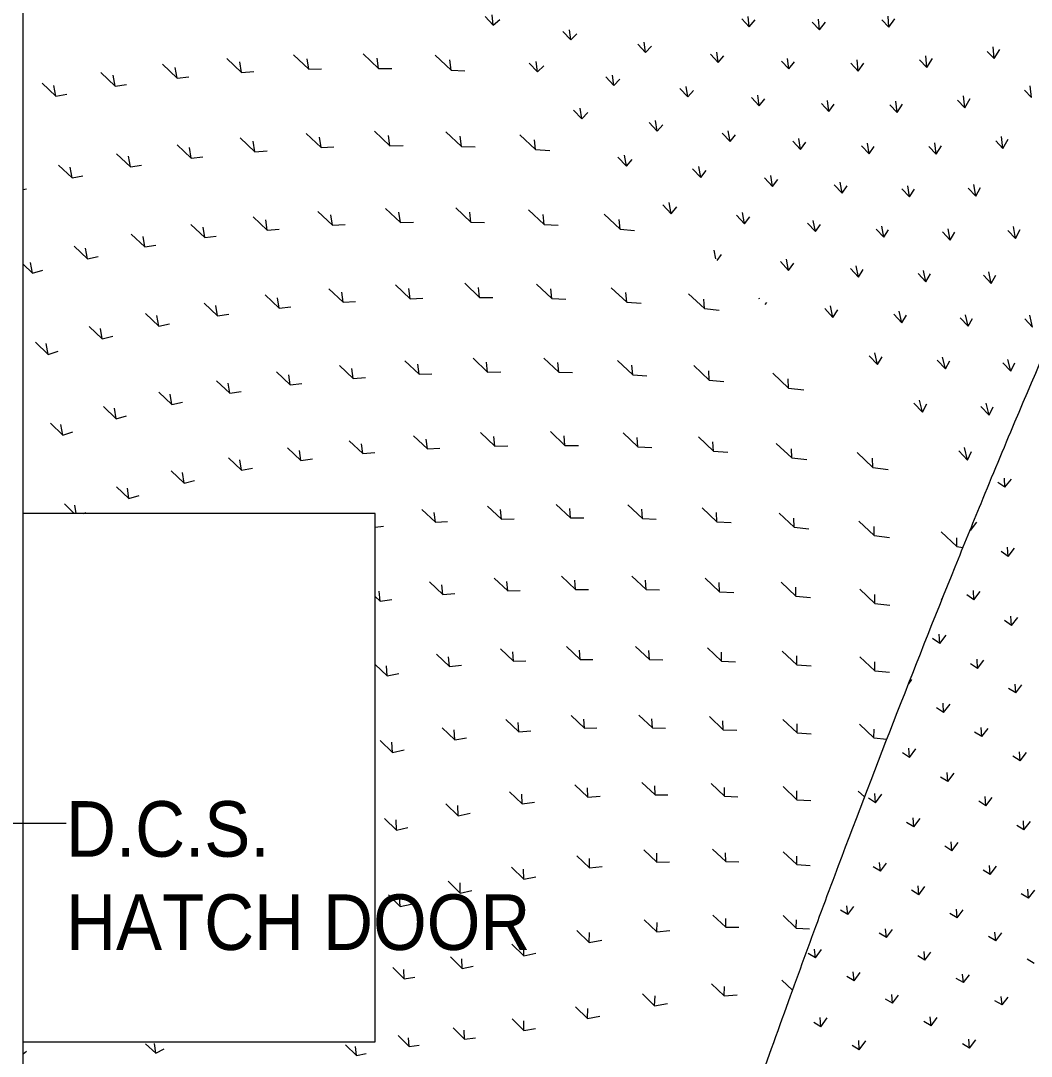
# Model space of a CAD drawing. Header units: millimetres. Extents: x 12827 to 178996, y -27589 to 73652.
# Drawn here: x 92628 to 97792, y 19609 to 24899 of the extents above; entities that cross this region are included whole.
import ezdxf

# ---------------------------------------------------------------- set-up
doc = ezdxf.new("R2010")
doc.units = ezdxf.units.MM
for name, color, linetype, lineweight in [('A-FLOR', 192, 'Continuous', 9), ('A-FLOR-PATT', 8, 'Continuous', 9), ('A-WALL', 113, 'Continuous', 20), ('G-ANNO-TEXT', 231, 'Continuous', 5)]:
    doc.layers.add(name, color=color, linetype=linetype, lineweight=lineweight)
doc.styles.add('Swis721 BT_1', font='swiss.ttf', dxfattribs={"width": 0.89, "height": 283.821263})

# ---------------------------------------------------------------- blocks, each defined once
blk = doc.blocks.new('FP_240-Copy of 1_F')
at = {"layer": 'A-FLOR-PATT'}
for p, q in [((93756.4, 24635.1), (93680.3, 24707.1)), ((94099.6, 24651.9), (94021.8, 24725.2)), ((94456.4, 24656), (94377, 24730.8)), ((94456.4, 24656), (94448.4, 24708.6)), ((94827, 24647.3), (94746, 24723.5)), ((93426.8, 24606.1), (93352.3, 24676.7)), ((93426.8, 24606.1), (93416.9, 24660.7)), ((93756.4, 24635.1), (93747.1, 24689.1)), ((94099.6, 24651.9), (94090.9, 24705.2)), ((94099.6, 24651.9), (94165.4, 24653.6)), ((94456.4, 24656), (94524.8, 24655.4)), ((94827, 24647.3), (94819.7, 24699.2)), ((93110.7, 24565.3), (93037.8, 24634.5)), ((93110.7, 24565.3), (93100.1, 24620.4)), ((93426.8, 24606.1), (93487.6, 24612.5)), ((93756.4, 24635.1), (93819.7, 24639.2)), ((94827, 24647.3), (94898, 24644.1)), ((92808, 24513.1), (92736.7, 24580.8)), ((92808, 24513.1), (92796.8, 24568.7)), ((93110.7, 24565.3), (93168.9, 24573.9)), ((92808, 24513.1), (92863.8, 24523.8)), ((93824, 24230.2), (93749.6, 24300.6)), ((93824, 24230.2), (93815.3, 24283.7)), ((94162.3, 24251.7), (94086.2, 24323.6)), ((94162.3, 24251.7), (94154.2, 24304.6)), ((94514, 24260.9), (94436.4, 24334.2)), ((94514, 24260.9), (94506.6, 24313.1)), ((94879.5, 24257.2), (94800.2, 24332)), ((94879.5, 24257.2), (94872.8, 24308.8)), ((95258.8, 24240.6), (95177.9, 24316.8)), ((95258.8, 24240.6), (95252.7, 24291.4)), ((93499.4, 24196.7), (93426.6, 24265.8)), ((93499.4, 24196.7), (93490, 24250.8)), ((93824, 24230.2), (93886.4, 24235.1)), ((94162.3, 24251.7), (94227.2, 24254.4)), ((94514, 24260.9), (94581.5, 24261.2)), ((94879.5, 24257.2), (94949.6, 24255.1)), ((95258.8, 24240.6), (95331.5, 24235.9)), ((93188.4, 24152.1), (93117.1, 24219.7)), ((93188.4, 24152.1), (93178.3, 24206.6)), ((93499.4, 24196.7), (93559.2, 24203.9)), ((92890.7, 24095.9), (92820.9, 24162)), ((92890.7, 24095.9), (92879.9, 24150.9)), ((93188.4, 24152.1), (93245.7, 24161.3)), ((92890.7, 24095.9), (92945.5, 24107.3)), ((92640, 24036.3), (92658.1, 24041)), ((94220.9, 23854.6), (94146.5, 23925)), ((94567.7, 23868.7), (94491.7, 23940.5)), ((94567.7, 23868.7), (94560.8, 23920.5)), ((94928.1, 23870.2), (94850.5, 23943.4)), ((94928.1, 23870.2), (94921.9, 23921.3)), ((95302.2, 23858.8), (95223, 23933.5)), ((93887.7, 23828.5), (93815, 23897.5)), ((93887.7, 23828.5), (93879.5, 23881.6)), ((94220.9, 23854.6), (94213.3, 23907)), ((94567.7, 23868.7), (94634.2, 23869.9)), ((94928.1, 23870.2), (94997.2, 23869.1)), ((95302.2, 23858.8), (95296.7, 23909.2)), ((95690.2, 23834.2), (95609.4, 23910.4)), ((95690.2, 23834.2), (95685.4, 23883.9)), ((93262.6, 23743.3), (93192.9, 23809.4)), ((93568.4, 23791.4), (93497.2, 23859)), ((93568.4, 23791.4), (93559.4, 23844.9)), ((93887.7, 23828.5), (93949.1, 23834.3)), ((94220.9, 23854.6), (94284.9, 23858.1)), ((95302.2, 23858.8), (95373.9, 23855.2)), ((95690.2, 23834.2), (95764.5, 23828.1)), ((93262.6, 23743.3), (93252.9, 23797.2)), ((93568.4, 23791.4), (93627.2, 23799.2)), ((92969.7, 23683), (92901.4, 23747.5)), ((92969.7, 23683), (92959.4, 23737.5)), ((93262.6, 23743.3), (93318.9, 23753.2)), ((92688.9, 23609.3), (92640, 23655.4)), ((92688.9, 23609.3), (92678.1, 23664.5)), ((92969.7, 23683), (93023.6, 23695.3)), ((92688.9, 23609.3), (92740.6, 23624.1)), ((94617.3, 23479.3), (94543, 23549.6)), ((94972.7, 23486), (94896.8, 23557.7)), ((95341.8, 23479.9), (95264.2, 23553.1)), ((93948, 23431.2), (93876.8, 23498.7)), ((94275.7, 23460.6), (94202.9, 23529.6)), ((94275.7, 23460.6), (94268.6, 23512.6)), ((94617.3, 23479.3), (94611, 23530.8)), ((94972.7, 23486), (94967, 23536.8)), ((95341.8, 23479.9), (95336.7, 23530)), ((95724.5, 23460.8), (95645.4, 23535.4)), ((95724.5, 23460.8), (95720.2, 23510.1)), ((96121.2, 23428.3), (96040.4, 23504.4)), ((93634.1, 23391.1), (93564.5, 23457.1)), ((93634.1, 23391.1), (93625.6, 23443.9)), ((93948, 23431.2), (93940.1, 23483.6)), ((93948, 23431.2), (94008.3, 23437.5)), ((94275.7, 23460.6), (94338.7, 23465)), ((94617.3, 23479.3), (94682.9, 23481.5)), ((94972.7, 23486), (95040.9, 23485.8)), ((95341.8, 23479.9), (95412.5, 23477.3)), ((95724.5, 23460.8), (95797.9, 23455.7)), ((96121.2, 23428.3), (96117.6, 23476.9)), ((93333.4, 23339.3), (93265.2, 23403.7)), ((93333.4, 23339.3), (93324.2, 23392.6)), ((93634.1, 23391.1), (93691.9, 23399.5)), ((96121.2, 23428.3), (96197.2, 23420.7)), ((93044.8, 23273.6), (92978.1, 23336.5)), ((93333.4, 23339.3), (93388.9, 23350)), ((93044.8, 23273.6), (93035.1, 23327.7)), ((93044.8, 23273.6), (93098, 23287)), ((92768.3, 23194.9), (92703.2, 23256.6)), ((92768.3, 23194.9), (92758, 23249.7)), ((92768.3, 23194.9), (92819.2, 23210.5)), ((95013.4, 23104.4), (94939.1, 23174.6)), ((95377.4, 23103.7), (95301.5, 23175.3)), ((94327.1, 23071.3), (94256.1, 23138.7)), ((94327.1, 23071.3), (94320.5, 23122.6)), ((94663.2, 23093.1), (94590.5, 23162)), ((94663.2, 23093.1), (94657.3, 23144.1)), ((95013.4, 23104.4), (95008.2, 23154.8)), ((95377.4, 23103.7), (95372.9, 23153.4)), ((95755, 23090), (95677.6, 23163.1)), ((95755, 23090), (95751.2, 23139)), ((96146.4, 23063.1), (96067.4, 23137.6)), ((94005.3, 23039.4), (93935.7, 23105.3)), ((94005.3, 23039.4), (93997.8, 23090.9)), ((94327.1, 23071.3), (94389.1, 23076.1)), ((94663.2, 23093.1), (94727.8, 23096.1)), ((95013.4, 23104.4), (95080.6, 23105.2)), ((95377.4, 23103.7), (95447.1, 23102.1)), ((95755, 23090), (95827.3, 23085.9)), ((96146.4, 23063.1), (96143.3, 23111.3)), ((96551.8, 23022.7), (96471.1, 23098.7)), ((96551.8, 23022.7), (96549.4, 23070.2)), ((93696.8, 22996), (93628.7, 23060.3)), ((93696.8, 22996), (93688.7, 23048.1)), ((94005.3, 23039.4), (94064.6, 23046.1)), ((96146.4, 23063.1), (96221.4, 23056.5)), ((96551.8, 23022.7), (96629.4, 23013.6)), ((93400.4, 22938.3), (93333.7, 23001.1)), ((93400.4, 22938.3), (93391.7, 22991.3)), ((93696.8, 22996), (93753.7, 23005.1)), ((93115.6, 22866), (93050.5, 22927.7)), ((93115.6, 22866), (93106.5, 22920)), ((93400.4, 22938.3), (93455.1, 22950.2)), ((93115.6, 22866), (93168.1, 22880.6)), ((92843.3, 22782.2), (92779.9, 22843.1)), ((92843.3, 22782.2), (92833.6, 22836.9)), ((92843.3, 22782.2), (92893.3, 22798.5)), ((94376.1, 22688), (94306.6, 22753.8)), ((94705.9, 22711.7), (94634.9, 22779.1)), ((94705.9, 22711.7), (94700.4, 22762)), ((95050.3, 22726), (94977.7, 22794.8)), ((95050.3, 22726), (95045.6, 22775.9)), ((95409, 22729.8), (95334.8, 22800)), ((95409, 22729.8), (95405, 22779.2)), ((95781.6, 22721.7), (95705.8, 22793.3)), ((95781.6, 22721.7), (95778.3, 22770.4)), ((96167.8, 22700.4), (96090.5, 22773.4)), ((94059.8, 22653.1), (93991.8, 22717.3)), ((94059.8, 22653.1), (94052.8, 22704.1)), ((94376.1, 22688), (94369.7, 22738.4)), ((94705.9, 22711.7), (94769.4, 22715.1)), ((95050.3, 22726), (95116.5, 22727.5)), ((95409, 22729.8), (95477.8, 22729.3)), ((95781.6, 22721.7), (95853, 22718.7)), ((96167.8, 22700.4), (96165.2, 22748.4)), ((96167.8, 22700.4), (96241.8, 22694.9)), ((96567.9, 22665.8), (96488.9, 22740.2)), ((96567.9, 22665.8), (96566, 22713)), ((93755.5, 22603.3), (93689, 22666)), ((93755.5, 22603.3), (93748, 22655.3)), ((94059.8, 22653.1), (94118.2, 22660.7)), ((94376.1, 22688), (94436.8, 22693.2)), ((96567.9, 22665.8), (96644.5, 22657.8)), ((96982, 22617.5), (96901.4, 22693.5)), ((96982, 22617.5), (96980.8, 22663.9)), ((93462.4, 22537.4), (93397.4, 22599)), ((93462.4, 22537.4), (93454.5, 22590.7)), ((93755.5, 22603.3), (93811.7, 22613.8)), ((96982, 22617.5), (97061.2, 22606.9)), ((93462.4, 22537.4), (93516.5, 22550.9)), ((93181.1, 22457.7), (93117.8, 22518.5)), ((93181.1, 22457.7), (93172.7, 22511.9)), ((93181.1, 22457.7), (93232.8, 22473.4)), ((92901.2, 22382.3), (92852, 22430.6)), ((92911.5, 22382.3), (92904.4, 22424.8)), ((92948.7, 22382.3), (92962.5, 22387)), ((94746.5, 22337), (94677.1, 22402.8)), ((94746.5, 22337), (94741.2, 22386.3)), ((95084.4, 22352.6), (95013.4, 22419.9)), ((95084.4, 22352.6), (95080, 22401.7)), ((95437, 22359.1), (95364.5, 22427.9)), ((95437, 22359.1), (95433.5, 22408)), ((95804.2, 22355.6), (95730.1, 22425.7)), ((95804.2, 22355.6), (95801.4, 22404)), ((96185.4, 22340), (96109.7, 22411.6)), ((96185.4, 22340), (96183.3, 22387.7)), ((96580.3, 22311.2), (96503, 22384.2)), ((94746.5, 22337), (94808.7, 22340.6)), ((95084.4, 22352.6), (95149.4, 22354.5)), ((95437, 22359.1), (95504.8, 22359.3)), ((95804.2, 22355.6), (95874.6, 22353.7)), ((96185.4, 22340), (96258.4, 22335.7)), ((96580.3, 22311.2), (96578.8, 22358.1)), ((96989, 22268.8), (96910.1, 22343.2)), ((94439.3, 22312.3), (94482.3, 22316.6)), ((96580.3, 22311.2), (96655.8, 22304.3)), ((96989, 22268.8), (96988.3, 22314.9)), ((97411.8, 22212.7), (97331.2, 22288.6)), ((96989, 22268.8), (97067.2, 22259.4)), ((97411.8, 22212.7), (97411.8, 22258)), ((97411.8, 22212.7), (97442.5, 22208.2)), ((95823.3, 21992.7), (95750.9, 22061.4)), ((94784.8, 21968.5), (94716.9, 22032.6)), ((94784.8, 21968.5), (94779.9, 22017.2)), ((95116.6, 21986.5), (95047.2, 22052.2)), ((95116.6, 21986.5), (95112.4, 22034.5)), ((95462.4, 21993.8), (95391.5, 22061.1)), ((95462.4, 21993.8), (95459.1, 22041.9)), ((95823.3, 21992.7), (95820.9, 22040.5)), ((96199, 21981.7), (96125, 22051.8)), ((96199, 21981.7), (96197.4, 22029.1)), ((96588.8, 21958.8), (96513.2, 22030.2)), ((94464.7, 21934.3), (94439.3, 21958.2)), ((94464.7, 21934.3), (94459.4, 21984.3)), ((94784.8, 21968.5), (94846, 21972.9)), ((95116.6, 21986.5), (95180.3, 21988.5)), ((95462.4, 21993.8), (95528.9, 21994.3)), ((95823.3, 21992.7), (95892.6, 21991.4)), ((96199, 21981.7), (96271, 21978.4)), ((96588.8, 21958.8), (96587.9, 22005.4)), ((96588.8, 21958.8), (96663.4, 21953)), ((96992.3, 21922.4), (96915.1, 21995.3)), ((96992.3, 21922.4), (96992.1, 21968.2)), ((94464.7, 21934.3), (94523.9, 21942.1)), ((96992.3, 21922.4), (97069.5, 21914)), ((97335.2, 21942.5), (97330.8, 21946.6)), ((95146.7, 21626.7), (95078.9, 21690.8)), ((95486.2, 21636.3), (95416.9, 21701.9)), ((95840, 21635.4), (95769.2, 21702.6)), ((96209.2, 21626.6), (96136.9, 21695.2)), ((94818.7, 21600.3), (94752.4, 21662.9)), ((94818.7, 21600.3), (94814.5, 21649.3)), ((95146.7, 21626.7), (95142.9, 21674.3)), ((95486.2, 21636.3), (95483.1, 21683.2)), ((95840, 21635.4), (95837.9, 21682.4)), ((96209.2, 21626.6), (96208, 21673.4)), ((96593.4, 21608.2), (96519.5, 21678.2)), ((96593.4, 21608.2), (96593, 21654.6)), ((96991.8, 21577.9), (96916.2, 21649.3)), ((94500.4, 21553), (94439.3, 21611.1)), ((94500.4, 21553), (94496.2, 21604.1)), ((94818.7, 21600.3), (94879.4, 21606.8)), ((95146.7, 21626.7), (95209.4, 21629.6)), ((95486.2, 21636.3), (95551.4, 21636.7)), ((95840, 21635.4), (95908.1, 21634.4)), ((96209.2, 21626.6), (96280.1, 21623.9)), ((96593.4, 21608.2), (96667.1, 21603.5)), ((96991.8, 21577.9), (96992.1, 21623.4)), ((94500.4, 21553), (94559.4, 21563.6)), ((96991.8, 21577.9), (97068, 21570.7)), ((95172.3, 21266.7), (95106.1, 21329.2)), ((95508.3, 21285.4), (95440.5, 21349.4)), ((95508.3, 21285.4), (95505.5, 21331.8)), ((95855.5, 21286.5), (95786.3, 21352.1)), ((95855.5, 21286.5), (95853.5, 21332.2)), ((96217.3, 21277.4), (96146.6, 21344.5)), ((96217.3, 21277.4), (96216.3, 21323.2)), ((96594.7, 21260.8), (96522.5, 21329.4)), ((94845.6, 21225.4), (94780.9, 21286.8)), ((94845.6, 21225.4), (94842.6, 21275.8)), ((95172.3, 21266.7), (95169.3, 21314.7)), ((95172.3, 21266.7), (95234.6, 21271.8)), ((95508.3, 21285.4), (95572.4, 21286.8)), ((95855.5, 21286.5), (95922.2, 21285.4)), ((96217.3, 21277.4), (96286.9, 21274.9)), ((96594.7, 21260.8), (96594.7, 21306.6)), ((96987.4, 21235.1), (96913.6, 21305)), ((96987.4, 21235.1), (96988.2, 21280.4)), ((94527.6, 21161.1), (94464.7, 21221.8)), ((94845.6, 21225.4), (94906.2, 21235)), ((96594.7, 21260.8), (96667.2, 21256.8)), ((96987.4, 21235.1), (97053.8, 21229.7)), ((94527.6, 21161.1), (94524.5, 21213.6)), ((94527.6, 21161.1), (94586.4, 21174.5)), ((95869.4, 20944.5), (95801.7, 21008.4)), ((95190.4, 20898), (95125.8, 20959.4)), ((95525.6, 20933.4), (95459.4, 20995.9)), ((95525.6, 20933.4), (95523.7, 20980.5)), ((95869.4, 20944.5), (95867.8, 20989.7)), ((96224.5, 20937.1), (96155.3, 21002.6)), ((96224.5, 20937.1), (96223.5, 20981.7)), ((96594.1, 20919.7), (96523.5, 20986.7)), ((96594.1, 20919.7), (96594.3, 20964.5)), ((96939.5, 20933.8), (96907.7, 20963.9)), ((94863.1, 20837.3), (94800.3, 20898)), ((95190.4, 20898), (95188.5, 20947.7)), ((95190.4, 20898), (95252.6, 20906.7)), ((95525.6, 20933.4), (95589.3, 20937.2)), ((95869.4, 20944.5), (95935.1, 20944.3)), ((96224.5, 20937.1), (96292.6, 20934.4)), ((96594.1, 20919.7), (96665.2, 20915.7)), ((94863.1, 20837.3), (94861.3, 20889.4)), ((94863.1, 20837.3), (94923.7, 20850.2)), ((94548.2, 20763.8), (94487.1, 20824)), ((94548.2, 20763.8), (94545.7, 20816.4)), ((94548.2, 20763.8), (94606, 20777.9)), ((95878.4, 20600.4), (95812.3, 20662.8)), ((95878.4, 20600.4), (95877.7, 20646.5)), ((96230.3, 20604), (96162.6, 20667.8)), ((96230.3, 20604), (96229.7, 20648.1)), ((96593, 20588.2), (96524, 20653.6)), ((95534.7, 20570.8), (95470.2, 20632.2)), ((95534.7, 20570.8), (95534.1, 20619.9)), ((95878.4, 20600.4), (95943.7, 20602.9)), ((96230.3, 20604), (96297.3, 20602.2)), ((96593, 20588.2), (96593.2, 20631.5)), ((96593, 20588.2), (96662.6, 20583.8)), ((95198.2, 20513.7), (95135.4, 20574.3)), ((95198.2, 20513.7), (95197.7, 20565.4)), ((95534.7, 20570.8), (95598.6, 20578.6)), ((94873.7, 20442.9), (94812.7, 20503.1)), ((94873.7, 20442.9), (94872.6, 20495.1)), ((95198.2, 20513.7), (95260.6, 20526)), ((94566.6, 20373.8), (94507.2, 20433.2)), ((94566.6, 20373.8), (94564.1, 20424.6)), ((94873.7, 20442.9), (94933.4, 20456.4)), ((94566.6, 20373.8), (94622.7, 20386.2)), ((96230.9, 20267.8), (96164.8, 20330.1)), ((96590.7, 20263.8), (96523.1, 20327.6)), ((95878.6, 20243.9), (95814.2, 20305.2)), ((95878.6, 20243.9), (95879.3, 20292.3)), ((96230.9, 20267.8), (96231.3, 20312.9)), ((96230.9, 20267.8), (96297.7, 20269)), ((96590.7, 20263.8), (96591.2, 20306.8)), ((96590.7, 20263.8), (96659.2, 20260.5)), ((95532.8, 20190.1), (95470.1, 20250.8)), ((95532.8, 20190.1), (95533.7, 20241.5)), ((95878.6, 20243.9), (95944.2, 20250.8)), ((95198.9, 20122.2), (95138, 20182.3)), ((95198.9, 20122.2), (95199, 20173.9)), ((95532.8, 20190.1), (95597, 20201.9)), ((94882.8, 20057.2), (94823.5, 20116.5)), ((94882.8, 20057.2), (94881.4, 20107.2)), ((95198.9, 20122.2), (95260.3, 20135.1)), ((94587.8, 20004.9), (94530, 20062.9)), ((94587.8, 20004.9), (94584.7, 20052.3)), ((94882.8, 20057.2), (94940.5, 20068.6)), ((94587.8, 20004.9), (94641.5, 20013.8)), ((96222.1, 19917.2), (96157.8, 19978.4)), ((96222.1, 19917.2), (96224, 19964.9)), ((96571.5, 19946.3), (96517, 19997.8)), ((95867, 19866.8), (95804.4, 19927.4)), ((95867, 19866.8), (95869.1, 19917.7)), ((96222.1, 19917.2), (96289.4, 19923.2)), ((95523.6, 19801.6), (95462.7, 19861.7)), ((95523.6, 19801.6), (95525, 19852.9)), ((95867, 19866.8), (95932.9, 19878)), ((95198.5, 19740.8), (95139.4, 19800.1)), ((95198.5, 19740.8), (95198.4, 19790.1)), ((95523.6, 19801.6), (95586.8, 19814)), ((94895.9, 19695.8), (94838.1, 19753.7)), ((94895.9, 19695.8), (94893.8, 19742)), ((95198.5, 19740.8), (95257.9, 19751.2)), ((94612.6, 19658.6), (94556.2, 19714.7)), ((94612.6, 19658.6), (94609.2, 19703.5)), ((94895.9, 19695.8), (94950.9, 19703.1)), ((92640.1, 19622), (92657.1, 19634.6)), ((93317.7, 19624.4), (93266, 19673.2)), ((93317.7, 19624.4), (93311.5, 19674.6)), ((93317.7, 19624.4), (93360.8, 19646.3)), ((94343.4, 19613.6), (94288.1, 19667.7)), ((94343.4, 19613.6), (94339.2, 19658.9)), ((94612.6, 19658.6), (94664.5, 19665.7)), ((94343.4, 19613.6), (94393, 19623.2))]:
    blk.add_line(p, q, dxfattribs=at)
blk = doc.blocks.new('FP_241-Copy of 1_F')
at = {"layer": 'A-FLOR-PATT'}
for p, q in [((95042.7, 24876.7), (95000.6, 24921.3)), ((95042.7, 24876.7), (95036.6, 24928.8)), ((96350, 24867.9), (96344.5, 24921)), ((97064.3, 24865.6), (97060.2, 24923.1)), ((95042.7, 24876.7), (95076, 24906)), ((96350, 24867.9), (96312, 24908.1)), ((96350, 24867.9), (96380, 24903)), ((96709.3, 24852.4), (96672.4, 24891.7)), ((96709.3, 24852.4), (96704.6, 24907.8)), ((96709.3, 24852.4), (96739.4, 24891.8)), ((97064.3, 24865.6), (97028.3, 24903.8)), ((97064.3, 24865.6), (97094.4, 24909)), ((95438.4, 24801.2), (95397.3, 24844.7)), ((95438.4, 24801.2), (95431.9, 24853.4)), ((95438.4, 24801.2), (95470.2, 24831.7)), ((95821.2, 24737.4), (95781.1, 24779.8)), ((95821.2, 24737.4), (95814.4, 24789.5)), ((95821.2, 24737.4), (95851.6, 24768.9)), ((97602.3, 24705.6), (97597.3, 24765.2)), ((96192, 24686.4), (96152.9, 24727.8)), ((96192, 24686.4), (96185.2, 24739.2)), ((96192, 24686.4), (96221.4, 24719.8)), ((96553.1, 24652.7), (96546.6, 24706.8)), ((97257.3, 24661), (97252.3, 24719.8)), ((97602.3, 24705.6), (97566.8, 24742.8)), ((97602.3, 24705.6), (97630.7, 24753)), ((95268.1, 24637.9), (95225.7, 24682.8)), ((95268.1, 24637.9), (95260.9, 24691.3)), ((95268.1, 24637.9), (95300.1, 24668.7)), ((96553.1, 24652.7), (96514.9, 24693.1)), ((96553.1, 24652.7), (96581.9, 24689)), ((96907.2, 24642.2), (96870, 24681.7)), ((96907.2, 24642.2), (96901.4, 24698.6)), ((96907.2, 24642.2), (96936.1, 24682.7)), ((97257.3, 24661), (97221.1, 24699.5)), ((97257.3, 24661), (97286.4, 24705.9)), ((95658.6, 24568.6), (95617.2, 24612.3)), ((95658.6, 24568.6), (95651.1, 24621.9)), ((95658.6, 24568.6), (95689.2, 24600.4)), ((96036.2, 24510.6), (95995.8, 24553.2)), ((96036.2, 24510.6), (96028.4, 24563.9)), ((97792, 24506.2), (97786.4, 24567.4)), ((96036.2, 24510.6), (96065.4, 24543.4)), ((96401.7, 24465), (96362.3, 24506.6)), ((96401.7, 24465), (96393.8, 24518.7)), ((96401.7, 24465), (96429.8, 24499.5)), ((97451.4, 24454.7), (97445.5, 24514.8)), ((97451.4, 24454.7), (97479.4, 24501.2)), ((97792, 24506.2), (97756.4, 24543.8)), ((95494.7, 24397.7), (95452.1, 24442.9)), ((95494.7, 24397.7), (95486.5, 24452.3)), ((96757.4, 24436.2), (96719, 24476.9)), ((96757.4, 24436.2), (96749.8, 24491.3)), ((96757.4, 24436.2), (96785, 24473.7)), ((97106.2, 24430.5), (97068.8, 24470.3)), ((97106.2, 24430.5), (97099.4, 24488)), ((97106.2, 24430.5), (97133.9, 24472.3)), ((97451.4, 24454.7), (97414.9, 24493.5)), ((95494.7, 24397.7), (95525.5, 24429.9)), ((95880, 24334.5), (95871.5, 24389)), ((95880, 24334.5), (95838.4, 24378.5)), ((95880, 24334.5), (95909.4, 24367.8)), ((96252.5, 24282.5), (96243.6, 24336.8)), ((96252.5, 24282.5), (96211.8, 24325.4)), ((96252.5, 24282.5), (96280.4, 24316.6)), ((96612.7, 24242.2), (96573, 24284.1)), ((96612.7, 24242.2), (96603.7, 24297)), ((97646.4, 24246.8), (97609.8, 24285.9)), ((97646.4, 24246.8), (97639.7, 24308.2)), ((97646.4, 24246.8), (97673.4, 24294.7)), ((96612.7, 24242.2), (96639.6, 24278)), ((96962.9, 24218.4), (96924.3, 24259.3)), ((96962.9, 24218.4), (96954.4, 24274.5)), ((96962.9, 24218.4), (96989.3, 24257)), ((97306.4, 24217.5), (97268.8, 24257.5)), ((97306.4, 24217.5), (97298.6, 24275.9)), ((97306.4, 24217.5), (97332.9, 24260.4)), ((95722.6, 24156), (95679.7, 24201.5)), ((95722.6, 24156), (95713.3, 24211.8)), ((95722.6, 24156), (95752.2, 24189.6)), ((96102.7, 24099), (96060.9, 24143.3)), ((96102.7, 24099), (96093.2, 24154.7)), ((96102.7, 24099), (96130.9, 24133.7)), ((96470, 24053), (96429.1, 24096.1)), ((96470, 24053), (96460.1, 24108.4)), ((96470, 24053), (96496.8, 24088.4)), ((96824.9, 24018.1), (96814.9, 24073.9)), ((96824.9, 24018.1), (96785, 24060.2)), ((96824.9, 24018.1), (96850.5, 24055.1)), ((97169.7, 23999.3), (97130.9, 24040.4)), ((97169.7, 23999.3), (97160.1, 24056.4)), ((97169.7, 23999.3), (97194.9, 24039)), ((97507.8, 24003), (97469.9, 24043.4)), ((97507.8, 24003), (97498.9, 24062.5)), ((97507.8, 24003), (97533, 24047.1)), ((95951.7, 23912.8), (95941.5, 23969.8)), ((95951.7, 23912.8), (95908.6, 23958.5)), ((95951.7, 23912.8), (95980.1, 23947.9)), ((96326.7, 23862.1), (96316.1, 23918.9)), ((96326.7, 23862.1), (96284.6, 23906.6)), ((96326.7, 23862.1), (96353.7, 23898.1)), ((96688.8, 23822.1), (96647.7, 23865.5)), ((96688.8, 23822.1), (96677.9, 23878.7)), ((96688.8, 23822.1), (96714.3, 23858.9)), ((97038.4, 23792.8), (96998.3, 23835.1)), ((97038.4, 23792.8), (97027.4, 23849.6)), ((97038.4, 23792.8), (97062.8, 23831)), ((97377.8, 23778.9), (97338.7, 23820.3)), ((97377.8, 23778.9), (97367.1, 23836.9)), ((97377.8, 23778.9), (97401.7, 23819.8)), ((97710.3, 23787.3), (97672.3, 23827.8)), ((97710.3, 23787.3), (97700.5, 23847.7)), ((97710.3, 23787.3), (97734.3, 23832.4)), ((96179.3, 23682.6), (96170.8, 23726.3)), ((96187.3, 23675.1), (96209.3, 23704.6)), ((96551.9, 23623.6), (96509.6, 23668.4)), ((96551.9, 23623.6), (96540.3, 23681.7)), ((96551.9, 23623.6), (96577.7, 23661.1)), ((96908.9, 23589.8), (96867.5, 23633.5)), ((96908.9, 23589.8), (96896.9, 23647.6)), ((96908.9, 23589.8), (96933.2, 23628)), ((97253.2, 23566.1), (97212.8, 23608.7)), ((97253.2, 23566.1), (97241.1, 23624)), ((97253.2, 23566.1), (97276.3, 23605.5)), ((97587.1, 23557.2), (97547.8, 23598.8)), ((97587.1, 23557.2), (97575.4, 23616.2)), ((97587.1, 23557.2), (97609.7, 23599.2)), ((96402.5, 23476.4), (96401.5, 23481.4)), ((96432.3, 23448.9), (96439.8, 23459.9)), ((96778.4, 23383.7), (96765.8, 23443)), ((96778.4, 23383.7), (96735.9, 23428.8)), ((96778.4, 23383.7), (96803, 23422.7)), ((97130.2, 23356.2), (97088.6, 23400.1)), ((97130.2, 23356.2), (97117.3, 23415.1)), ((97130.2, 23356.2), (97153.3, 23395.7)), ((97469.2, 23338.1), (97456.1, 23397.1)), ((97797.7, 23334.2), (97784.9, 23394.2)), ((97469.2, 23338.1), (97428.6, 23381)), ((97469.2, 23338.1), (97491.1, 23378.8)), ((97797.7, 23334.2), (97758.1, 23376.1)), ((97006.2, 23142.4), (96963.4, 23187.7)), ((97006.2, 23142.4), (96992.5, 23202.9)), ((97006.2, 23142.4), (97029.5, 23182.8)), ((97352.8, 23121), (97338.8, 23181.2)), ((97352.8, 23121), (97311, 23165.2)), ((97352.8, 23121), (97374.7, 23162)), ((97686.6, 23108.9), (97645.7, 23152)), ((97686.6, 23108.9), (97672.4, 23168.8)), ((97686.6, 23108.9), (97707.2, 23150.8)), ((97235.2, 22899.5), (97220.5, 22961.3)), ((97235.2, 22899.5), (97192.1, 22945.1)), ((97235.2, 22899.5), (97257.3, 22941.4)), ((97576.7, 22884.5), (97534.6, 22929)), ((97576.7, 22884.5), (97561.7, 22945.8)), ((97576.7, 22884.5), (97597.4, 22926.9)), ((97465.5, 22655.1), (97422.2, 22701.1)), ((97465.5, 22655.1), (97449.8, 22718.2)), ((97465.5, 22655.1), (97486.4, 22698.5))]:
    blk.add_line(p, q, dxfattribs=at)
blk = doc.blocks.new('FP_254-Copy of 1_F')
at = {"layer": 'A-FLOR-PATT'}
for p, q in [((97657, 22515.5), (97620.8, 22539.8)), ((97657, 22515.5), (97654.7, 22561.6)), ((97657, 22515.5), (97690, 22556.4)), ((97481.3, 22295.8), (97514.2, 22337.2)), ((97481.3, 22295.8), (97479.7, 22297)), ((97481.3, 22295.8), (97481.1, 22300.4)), ((97673, 22162.7), (97637, 22187.7)), ((97673, 22162.7), (97670.9, 22209.8)), ((97673, 22162.7), (97706, 22204.3)), ((97498.1, 21941.4), (97462, 21966.2)), ((97498.1, 21941.4), (97495.7, 21988.3)), ((97498.1, 21941.4), (97530.8, 21982.9)), ((97690.5, 21810.3), (97687.9, 21856.6)), ((97690.5, 21810.3), (97723, 21851.2)), ((97690.5, 21810.3), (97654.4, 21834.8)), ((97323.8, 21718.5), (97321.3, 21765.4)), ((97323.8, 21718.5), (97356.5, 21760.6)), ((97323.8, 21718.5), (97287.6, 21742.6)), ((97517.6, 21590.7), (97481.2, 21614.5)), ((97517.6, 21590.7), (97514.8, 21636.9)), ((97517.6, 21590.7), (97550, 21632.2)), ((97165.3, 21512.2), (97182, 21534.1)), ((97712, 21464.8), (97675.5, 21488.3)), ((97712, 21464.8), (97709, 21510.4)), ((97712, 21464.8), (97744.2, 21505.7)), ((97343.9, 21365.9), (97307.4, 21389.3)), ((97343.9, 21365.9), (97341.2, 21412.7)), ((97343.9, 21365.9), (97376.6, 21408.6)), ((97538.9, 21241.8), (97536.1, 21288.3)), ((97538.9, 21241.8), (97571.5, 21284.2)), ((97538.9, 21241.8), (97502.3, 21265)), ((97169.4, 21135.6), (97166.7, 21182.8)), ((97169.4, 21135.6), (97202.2, 21179.1)), ((97734, 21118.2), (97731.2, 21164.6)), ((97169.4, 21135.6), (97132.9, 21158.9)), ((97734, 21118.2), (97697.4, 21141.3)), ((97734, 21118.2), (97766.6, 21160.7)), ((97364.5, 21011.9), (97361.7, 21058.9)), ((97364.5, 21011.9), (97327.9, 21035.1)), ((97364.5, 21011.9), (97397.2, 21055.2)), ((96995.7, 20903.8), (96992.7, 20950.8)), ((96995.7, 20903.8), (96959.1, 20926.9)), ((96995.7, 20903.8), (97028.1, 20947.2)), ((97559.4, 20888.4), (97522.9, 20911.5)), ((97559.4, 20888.4), (97556.7, 20935.4)), ((97559.4, 20888.4), (97592.2, 20931.7)), ((97190.9, 20780.9), (97154.3, 20803.9)), ((97190.9, 20780.9), (97187.9, 20827.7)), ((97190.9, 20780.9), (97223.3, 20824)), ((97754.4, 20765.2), (97751.7, 20812.1)), ((97754.4, 20765.2), (97787.1, 20808.4)), ((97754.4, 20765.2), (97717.8, 20788.3)), ((97386.2, 20658.6), (97383.1, 20705)), ((97386.2, 20658.6), (97418.5, 20701.4)), ((97386.2, 20658.6), (97349.6, 20681.5)), ((97020.4, 20554), (97016.8, 20599.7)), ((97020.4, 20554), (97052.1, 20596.1)), ((97581.6, 20537), (97578.4, 20583)), ((97020.4, 20554), (96983.7, 20576.6)), ((97581.6, 20537), (97545, 20559.7)), ((97581.6, 20537), (97613.7, 20579.3)), ((97216.6, 20434.5), (97212.9, 20479.6)), ((97216.6, 20434.5), (97248.1, 20476)), ((97216.6, 20434.5), (97179.8, 20456.8)), ((97777.2, 20416.5), (97740.5, 20439)), ((97777.2, 20416.5), (97773.9, 20461.9)), ((97777.2, 20416.5), (97809.2, 20458.2)), ((96853.9, 20333.3), (96849.7, 20377.9)), ((96853.9, 20333.3), (96884.9, 20374.4)), ((96853.9, 20333.3), (96817, 20355.3)), ((97413.2, 20316.3), (97376.3, 20338.4)), ((97413.2, 20316.3), (97409.2, 20360.8)), ((97413.2, 20316.3), (97444.4, 20357.1)), ((97051, 20216.4), (97014, 20238.3)), ((97051, 20216.4), (97046.7, 20260.8)), ((97051, 20216.4), (97081.9, 20257.2)), ((97609.9, 20199.4), (97573, 20221.2)), ((97609.9, 20199.4), (97605.8, 20243.3)), ((97609.9, 20199.4), (97641, 20239.6)), ((96688.8, 20111.5), (96684.7, 20156.9)), ((96688.8, 20111.5), (96651.9, 20133.4)), ((96688.8, 20111.5), (96719.9, 20153.7)), ((97248.1, 20100.5), (97211.1, 20122.2)), ((97248.1, 20100.5), (97243.8, 20144.5)), ((97248.1, 20100.5), (97279, 20141)), ((97806.9, 20083.5), (97770, 20105.2)), ((96885.8, 19995.2), (96848.9, 20017)), ((96885.8, 19995.2), (96881.7, 20040.5)), ((96885.8, 19995.2), (96917, 20037.5)), ((97445.4, 19985.4), (97408.4, 20006.9)), ((97445.4, 19985.4), (97441, 20029.2)), ((97445.4, 19985.4), (97476.2, 20025.7)), ((97082.8, 19879.5), (97045.9, 19901.2)), ((97082.8, 19879.5), (97078.8, 19924.8)), ((97082.8, 19879.5), (97114, 19921.9)), ((97642.7, 19871.2), (97605.7, 19892.5)), ((97642.7, 19871.2), (97638.3, 19914.7)), ((97642.7, 19871.2), (97673.5, 19911.3)), ((96716.8, 19759), (96713.6, 19807.2)), ((96716.8, 19759), (96749, 19805)), ((97279.8, 19764.6), (97275.8, 19809.8)), ((97279.8, 19764.6), (97311.1, 19807)), ((96716.8, 19759), (96680, 19781.1)), ((97279.8, 19764.6), (97242.9, 19786.1)), ((96913, 19642), (96909.9, 19690.3)), ((96913, 19642), (96945.4, 19688.4)), ((97476.8, 19650.4), (97472.9, 19695.6)), ((97476.8, 19650.4), (97508.2, 19692.9)), ((96913, 19642), (96876.2, 19663.9)), ((97476.8, 19650.4), (97439.9, 19671.8))]:
    blk.add_line(p, q, dxfattribs=at)

msp = doc.modelspace()

# ---------------------------------------------------------------- linework, layer by layer
at = {"layer": 'A-FLOR'}
for p, q in [((94439.29296, 22382.31879), (92639.29296, 22382.31879)), ((94439.29296, 19682.31879), (94439.29296, 22382.31879)), ((92639.29296, 19682.31879), (94439.29296, 19682.31879))]:
    msp.add_line(p, q, dxfattribs=at)
for points, knots in [([(111057.51623, 40199.29363), (110790.11524, 39908.85437), (110517.81773, 39628.56511), (110400.02908, 39510.73078), (110281.75317, 39392.40898), (110147.14314, 39257.74674), (109996.12094, 39106.66596), (109773.71013, 38884.16888), (109640.92964, 38751.33689), (109526.41728, 38631.49407), (109352.87093, 38451.71181), (109207.52775, 38295.78973), (109022.14449, 38094.19385), (108838.03467, 37889.63944), (108561.06363, 37574.47106), (108332.42291, 37308.52743), (108127.05484, 37063.6829), (107888.57608, 36773.43403), (107656.60708, 36482.6189), (107437.20498, 36207.5419), (107137.13719, 35819.90238), (106825.1537, 35412.32636), (106393.6327, 34835.8578), (105710.181, 33904.13079), (105283.80656, 33307.35906), (104840.08212, 32673.39328), (104542.56724, 32240.60364), (104248.06441, 31803.80256), (104007.39319, 31440.06481), (103774.54904, 31089.25079), (103554.07684, 30743.15264), (103245.82541, 30255.01341), (102915.27001, 29720.08415), (102666.93214, 29306.59894), (102341.2374, 28755.56201), (102137.68758, 28402.84546), (101917.61467, 28015.04629), (101724.14444, 27665.85709), (101512.5858, 27272.17992), (101206.73383, 26696.68686), (100753.63145, 25806.99691), (100167.12949, 24592.65546), (99840.0301, 23881.65057), (99461.75628, 23036.8572), (99327.47194, 22727.71513), (99130.62059, 22269.18597), (98858.21851, 21613.23422), (98628.85247, 21054.62644), (98287.16224, 20194.35192), (97985.58412, 19412.95088), (97521.6025, 18157.03621), (97177.95348, 17180.94449), (96585.76301, 15391.27254), (96361.84856, 14677.28912), (96080.91331, 13727.25005), (95862.88586, 12957.02732), (95646.53943, 12148.98476), (95425.0069, 11259.73178), (95211.97097, 10336.15476), (95108.16188, 9847.30532), (95024.152, 9414.66409), (94959.33721, 9004.92539), (94905.21897, 8535.86335), (94891.01022, 8300.69616), (94881.02287, 8013.09684), (94884.32452, 7826.0239), (94899.86804, 7530.53219), (94938.49243, 7216.46526), (95002.24231, 6869.7832), (95050.2807, 6702.37592), (95150.311, 6394.71732), (95225.48294, 6189.98908), (95265.75274, 6077.37885)], [0, 0, 0, 0, 1.0407913836, 1.8329227872, 2.4060321319, 3.0305247211, 3.8160228975, 4.5986923833, 5.329045579, 5.9886585082, 6.6759714342, 7.4814648878, 8.314642484, 9.3734481445, 10.5162466185, 11.7075364251, 12.8508175028, 14.0173605822, 15.2191975832, 16.546249862, 18.0277268189, 19.911701422, 22.5229006852, 25.3747516683, 28.2853400759, 30.5069373856, 32.5026751219, 34.1293146002, 35.6421299878, 37.0276553162, 38.5674876844, 40.3344223811, 42.1800288241, 44.0942494579, 45.7662637289, 47.3984502866, 48.7673300641, 50.1795881101, 51.8168274441, 54.1090521126, 57.3868233557, 60.8076971781, 64.1489886498, 66.3846344694, 68.3102443987, 70.0004602256, 71.9823230696, 74.430541174, 77.0179211282, 80.408721011, 83.9188512543, 88.5739935232, 92.5835625461, 96.5449138638, 99.3207100258, 102.1929498492, 104.984003146, 107.9361103254, 110.5201242415, 112.5841571659, 114.0655925609, 115.5168852373, 116.7439619213, 117.8321531365, 118.6087429438, 119.4512490744, 120.3250828263, 121.3797012231, 122.301253482, 123.2448037949, 124.1695396625, 125.1734564309, 125.1734564309, 125.1734564309, 125.1734564309]), ([(99309.05632, 26345.3251), (99258.57113, 26245.11488), (99069.614, 25866.78818), (98825.2246, 25356.36274), (98504.3851, 24668.19562), (98037.11813, 23618.50091), (97763.6958, 22987.59068), (97591.15588, 22572.85538), (97533.11088, 22431.71081)], [128.2242615468, 128.2242615468, 128.2242615468, 128.2242615468, 129.3051264546, 132.4722382552, 135.4300488798, 138.3842361488, 141.4417142308, 142.986923238, 142.986923238, 142.986923238, 142.986923238]), ([(97533.11088, 22431.71081), (97489.1596, 22324.8371), (97338.76684, 21955.96655), (97087.81502, 21323.5205), (96766.57026, 20486.45602), (96494.57981, 19739.00711), (96104.71284, 18641.12159), (95901.9215, 18052.04007), (95678.20179, 17363.3391), (95419.97945, 16568.42486), (95157.80265, 15710.67046), (94821.50953, 14569.39981), (94474.72173, 13329.03548), (94266.96594, 12553.46521), (94045.43331, 11645.22047), (93841.18243, 10717.49883), (93701.27395, 9997.46494), (93630.52867, 9550.59705), (93520.78041, 8769.30439), (93413.84543, 7751.15437), (93327.64592, 6620.31785), (93274.1374, 5852.46705), (93209.751, 5054.64765), (93177.71551, 4685.72705)], [142.986923238, 142.986923238, 142.986923238, 142.986923238, 144.1569450825, 146.9842487516, 149.7477417167, 152.8710327831, 155.6952478321, 158.4415493634, 160.8279183117, 163.5137315081, 166.7085993566, 170.3977282731, 173.9840829727, 177.2917672061, 180.2299639644, 183.0922759073, 185.4271984576, 187.5861070317, 190.0624894826, 193.2834152919, 196.4908369273, 199.4630096309, 201.5623520394, 201.5623520394, 201.5623520394, 201.5623520394])]:
    msp.add_open_spline(points, degree=3, knots=knots, dxfattribs=at)
at = {"layer": 'A-WALL', "color": 50, "lineweight": 15}
msp.add_line((92639.29296, 31007.48546), (92639.29296, 4657.48546), dxfattribs=at)
at = {"layer": 'G-ANNO-TEXT', "color": 130}
msp.add_line((90231.32712, 20799.34438), (92859.92509, 20799.34438), dxfattribs=at)

# ---------------------------------------------------------------- block references
at = {"layer": 'A-FLOR'}
for name in ['FP_254-Copy of 1_F', 'FP_241-Copy of 1_F', 'FP_240-Copy of 1_F']:
    msp.add_blockref(name, (0, 0), dxfattribs=at)

# ---------------------------------------------------------------- texts
at = {"layer": 'G-ANNO-TEXT', "color": 7, "insert": (92859.92509, 20912.21326), "char_height": 283.821263, "width": 2746.8, "attachment_point": 1, "line_spacing_factor": 1.00667, "style": 'Swis721 BT_1'}
msp.add_mtext('D.C.S.\\PHATCH DOOR\\P', dxfattribs=at)

doc.saveas('drawing.dxf')
